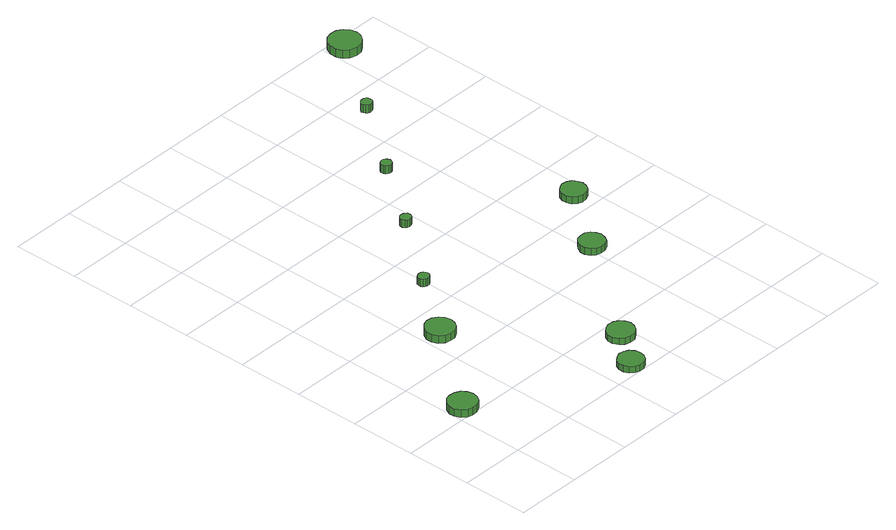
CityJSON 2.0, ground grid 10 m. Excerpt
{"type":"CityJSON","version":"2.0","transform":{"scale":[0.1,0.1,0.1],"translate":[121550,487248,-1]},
"CityObjects":{
"tree1":{"type":"SolitaryVegetationObject","attributes":{"function":"something"},"geometry":[{"type":"MultiSurface","lod":"1","boundaries":[[[0,1,2,3,4,5,6,7,8,9,10,11,12,13,14]],[[15,16,17,18,19,20,21,22,23,24,25,26,27,28,29]],[[0,29,28,1]],[[1,28,27,2]],[[2,27,26,3]],[[3,26,25,4]],[[4,25,24,5]],[[5,24,23,6]],[[6,23,22,7]],[[7,22,21,8]],[[8,21,20,9]],[[9,20,19,10]],[[10,19,18,11]],[[11,18,17,12]],[[12,17,16,13]],[[13,16,15,14]],[[14,15,29,0]]]}]},
"tree2":{"type":"SolitaryVegetationObject","attributes":{"function":"something"},"geometry":[{"type":"MultiSurface","lod":"1","boundaries":[[[30,31,32,33,34,35,36,37,38,39,40,41,42,43,44]],[[45,46,47,48,49,50,51,52,53,54,55,56,57,58,59]],[[30,59,58,31]],[[31,58,57,32]],[[32,57,56,33]],[[33,56,55,34]],[[34,55,54,35]],[[35,54,53,36]],[[36,53,52,37]],[[37,52,51,38]],[[38,51,50,39]],[[39,50,49,40]],[[40,49,48,41]],[[41,48,47,42]],[[42,47,46,43]],[[43,46,45,44]],[[44,45,59,30]]]}]},
"tree3":{"type":"SolitaryVegetationObject","attributes":{"function":"something"},"geometry":[{"type":"MultiSurface","lod":"1","boundaries":[[[60,61,62,63,64,65,66,67,68,69,70,71,72,73,74]],[[75,76,77,78,79,80,81,82,83,84,85,86,87,88,89]],[[60,89,88,61]],[[61,88,87,62]],[[62,87,86,63]],[[63,86,85,64]],[[64,85,84,65]],[[65,84,83,66]],[[66,83,82,67]],[[67,82,81,68]],[[68,81,80,69]],[[69,80,79,70]],[[70,79,78,71]],[[71,78,77,72]],[[72,77,76,73]],[[73,76,75,74]],[[74,75,89,60]]]}]},
"tree4":{"type":"SolitaryVegetationObject","attributes":{"function":"something"},"geometry":[{"type":"MultiSurface","lod":"1","boundaries":[[[90,91,92,93,94,95,96,97,98,99,100,101,102,103,104]],[[105,106,107,108,109,110,111,112,113,114,115,116,117,118,119]],[[90,119,118,91]],[[91,118,117,92]],[[92,117,116,93]],[[93,116,115,94]],[[94,115,114,95]],[[95,114,113,96]],[[96,113,112,97]],[[97,112,111,98]],[[98,111,110,99]],[[99,110,109,100]],[[100,109,108,101]],[[101,108,107,102]],[[102,107,106,103]],[[103,106,105,104]],[[104,105,119,90]]]}]},
"tree5":{"type":"SolitaryVegetationObject","attributes":{"function":"something"},"geometry":[{"type":"MultiSurface","lod":"1","boundaries":[[[120,121,122,123,124,125,126,127,128,129,130,131,132,133,134]],[[135,136,137,138,139,140,141,142,143,144,145,146,147,148,149]],[[120,149,148,121]],[[121,148,147,122]],[[122,147,146,123]],[[123,146,145,124]],[[124,145,144,125]],[[125,144,143,126]],[[126,143,142,127]],[[127,142,141,128]],[[128,141,140,129]],[[129,140,139,130]],[[130,139,138,131]],[[131,138,137,132]],[[132,137,136,133]],[[133,136,135,134]],[[134,135,149,120]]]}]},
"tree6":{"type":"SolitaryVegetationObject","attributes":{"function":"something"},"geometry":[{"type":"MultiSurface","lod":"1","boundaries":[[[150,151,152,153,154,155,156,157,158,159,160,161,162,163,164]],[[165,166,167,168,169,170,171,172,173,174,175,176,177,178,179]],[[150,179,178,151]],[[151,178,177,152]],[[152,177,176,153]],[[153,176,175,154]],[[154,175,174,155]],[[155,174,173,156]],[[156,173,172,157]],[[157,172,171,158]],[[158,171,170,159]],[[159,170,169,160]],[[160,169,168,161]],[[161,168,167,162]],[[162,167,166,163]],[[163,166,165,164]],[[164,165,179,150]]]}]},
"tree7":{"type":"SolitaryVegetationObject","attributes":{"function":"something"},"geometry":[{"type":"MultiSurface","lod":"1","boundaries":[[[180,181,182,183,184,185,186,187,188,189,190,191,192,193,194]],[[195,196,197,198,199,200,201,202,203,204,205,206,207,208,209]],[[180,209,208,181]],[[181,208,207,182]],[[182,207,206,183]],[[183,206,205,184]],[[184,205,204,185]],[[185,204,203,186]],[[186,203,202,187]],[[187,202,201,188]],[[188,201,200,189]],[[189,200,199,190]],[[190,199,198,191]],[[191,198,197,192]],[[192,197,196,193]],[[193,196,195,194]],[[194,195,209,180]]]}]},
"tree8":{"type":"SolitaryVegetationObject","attributes":{"function":"something"},"geometry":[{"type":"MultiSurface","lod":"1","boundaries":[[[210,211,212,213,214,215,216,217,218,219,220,221,222,223,224]],[[225,226,227,228,229,230,231,232,233,234,235,236,237,238,239]],[[210,239,238,211]],[[211,238,237,212]],[[212,237,236,213]],[[213,236,235,214]],[[214,235,234,215]],[[215,234,233,216]],[[216,233,232,217]],[[217,232,231,218]],[[218,231,230,219]],[[219,230,229,220]],[[220,229,228,221]],[[221,228,227,222]],[[222,227,226,223]],[[223,226,225,224]],[[224,225,239,210]]]}]},
"tree9":{"type":"SolitaryVegetationObject","attributes":{"function":"something"},"geometry":[{"type":"MultiSurface","lod":"1","boundaries":[[[240,241,242,243,244,245,246,247,248,249,250,251,252,253,254]],[[255,256,257,258,259,260,261,262,263,264,265,266,267,268,269]],[[240,269,268,241]],[[241,268,267,242]],[[242,267,266,243]],[[243,266,265,244]],[[244,265,264,245]],[[245,264,263,246]],[[246,263,262,247]],[[247,262,261,248]],[[248,261,260,249]],[[249,260,259,250]],[[250,259,258,251]],[[251,258,257,252]],[[252,257,256,253]],[[253,256,255,254]],[[254,255,269,240]]]}]},
"tree10":{"type":"SolitaryVegetationObject","attributes":{"function":"something"},"geometry":[{"type":"MultiSurface","lod":"1","boundaries":[[[270,271,272,273,274,275,276,277,278,279,280,281,282,283,284]],[[285,286,287,288,289,290,291,292,293,294,295,296,297,298,299]],[[270,299,298,271]],[[271,298,297,272]],[[272,297,296,273]],[[273,296,295,274]],[[274,295,294,275]],[[275,294,293,276]],[[276,293,292,277]],[[277,292,291,278]],[[278,291,290,279]],[[279,290,289,280]],[[280,289,288,281]],[[281,288,287,282]],[[282,287,286,283]],[[283,286,285,284]],[[284,285,299,270]]]}]},
"tree11":{"type":"SolitaryVegetationObject","attributes":{"function":"something"},"geometry":[{"type":"MultiSurface","lod":"1","boundaries":[[[300,301,302,303,304,305,306,307,308,309,310,311,312,313,314]],[[315,316,317,318,319,320,321,322,323,324,325,326,327,328,329]],[[300,329,328,301]],[[301,328,327,302]],[[302,327,326,303]],[[303,326,325,304]],[[304,325,324,305]],[[305,324,323,306]],[[306,323,322,307]],[[307,322,321,308]],[[308,321,320,309]],[[309,320,319,310]],[[310,319,318,311]],[[311,318,317,312]],[[312,317,316,313]],[[313,316,315,314]],[[314,315,329,300]]]}]}
},
"vertices":[
[44,119,18],[42,128,18],[37,135,18],[29,139,18],[20,140,18],[12,138,18],[5,132,18],[1,123,18],[1,115,18],[5,106,18],[12,100,18],[20,98,18],[29,99,18],[37,103,18],[42,110,18],[42,110,6],[37,103,6],[29,99,6],[20,98,6],[12,100,6],[5,106,6],[1,115,6],[1,123,6],[5,132,6],[12,138,6],[20,140,6],[29,139,6],[37,135,6],[42,128,6],[44,119,6],
[149,254,18],[147,263,18],[142,270,18],[134,275,18],[125,276,18],[117,273,18],[110,267,18],[106,259,18],[106,250,18],[110,241,18],[117,235,18],[125,233,18],[134,233,18],[142,238,18],[147,245,18],[147,245,6],[142,238,6],[134,233,6],[125,233,6],[117,235,6],[110,241,6],[106,250,6],[106,259,6],[110,267,6],[117,273,6],[125,276,6],[134,275,6],[142,270,6],[147,263,6],[149,254,6],
[263,20,16],[262,27,16],[257,34,16],[250,38,16],[242,39,16],[235,36,16],[229,31,16],[226,24,16],[226,16,16],[229,8,16],[235,3,16],[242,1,16],[250,1,16],[257,5,16],[262,12,16],[262,12,6],[257,5,6],[250,1,6],[242,1,6],[235,3,6],[229,8,6],[226,16,6],[226,24,6],[229,31,6],[235,36,6],[242,39,6],[250,38,6],[257,34,6],[262,27,6],[263,20,6],
[207,347,18],[206,350,18],[204,353,18],[201,355,18],[197,355,18],[194,354,18],[191,352,18],[190,349,18],[190,345,18],[191,342,18],[194,340,18],[197,339,18],[201,339,18],[204,341,18],[206,344,18],[206,344,6],[204,341,6],[201,339,6],[197,339,6],[194,340,6],[191,342,6],[190,345,6],[190,349,6],[191,352,6],[194,354,6],[197,355,6],[201,355,6],[204,353,6],[206,350,6],[207,347,6],
[305,74,16],[303,82,16],[298,89,16],[291,93,16],[282,94,16],[274,91,16],[268,86,16],[264,78,16],[264,70,16],[268,62,16],[274,56,16],[282,54,16],[291,54,16],[298,59,16],[303,66,16],[303,66,6],[298,59,6],[291,54,6],[282,54,6],[274,56,6],[268,62,6],[264,70,6],[264,78,6],[268,86,6],[274,91,6],[282,94,6],[291,93,6],[298,89,6],[303,82,6],[305,74,6],
[290,454,18],[289,458,18],[287,460,18],[284,462,18],[281,462,18],[277,461,18],[275,459,18],[273,456,18],[273,453,18],[275,450,18],[277,447,18],[281,446,18],[284,447,18],[287,448,18],[289,451,18],[289,451,6],[287,448,6],[284,447,6],[281,446,6],[277,447,6],[275,450,6],[273,453,6],[273,456,6],[275,459,6],[277,461,6],[281,462,6],[284,462,6],[287,460,6],[289,458,6],[290,454,6],
[427,237,17],[425,244,17],[421,251,17],[414,255,17],[406,255,17],[398,253,17],[393,248,17],[389,240,17],[389,233,17],[393,225,17],[398,220,17],[406,218,17],[414,219,17],[421,222,17],[425,229,17],[425,229,6],[421,222,6],[414,219,6],[406,218,6],[398,220,6],[393,225,6],[389,233,6],[389,240,6],[393,248,6],[398,253,6],[406,255,6],[414,255,6],[421,251,6],[425,244,6],[427,237,6],
[363,555,19],[362,558,19],[360,561,19],[357,563,19],[354,563,19],[351,562,19],[348,560,19],[347,557,19],[347,553,19],[348,550,19],[351,548,19],[354,547,19],[357,547,19],[360,549,19],[362,552,19],[362,552,6],[360,549,6],[357,547,6],[354,547,6],[351,548,6],[348,550,6],[347,553,6],[347,557,6],[348,560,6],[351,562,6],[354,563,6],[357,563,6],[360,561,6],[362,558,6],[363,555,6],
[497,333,17],[495,340,17],[491,347,17],[484,351,17],[476,352,17],[469,349,17],[463,344,17],[460,337,17],[460,329,17],[463,322,17],[469,317,17],[476,314,17],[484,315,17],[491,319,17],[495,325,17],[495,325,6],[491,319,6],[484,315,6],[476,314,6],[469,317,6],[463,322,6],[460,329,6],[460,337,6],[463,344,6],[469,349,6],[476,352,6],[484,351,6],[491,347,6],[495,340,6],[497,333,6],
[441,661,25],[441,665,25],[439,667,25],[436,669,25],[432,669,25],[429,668,25],[427,666,25],[425,663,25],[425,660,25],[427,657,25],[429,654,25],[432,653,25],[436,654,25],[439,655,25],[441,658,25],[441,658,12],[439,655,12],[436,654,12],[432,653,12],[429,654,12],[427,657,12],[425,660,12],[425,663,12],[427,666,12],[429,668,12],[432,669,12],[436,669,12],[439,667,12],[441,665,12],[441,661,12],
[541,775,26],[539,785,26],[533,793,26],[525,798,26],[515,799,26],[505,796,26],[498,790,26],[494,780,26],[494,770,26],[498,761,26],[505,755,26],[515,752,26],[525,753,26],[533,758,26],[539,766,26],[539,766,13],[533,758,13],[525,753,13],[515,752,13],[505,755,13],[498,761,13],[494,770,13],[494,780,13],[498,790,13],[505,796,13],[515,799,13],[525,798,13],[533,793,13],[539,785,13],[541,775,13]
]}
